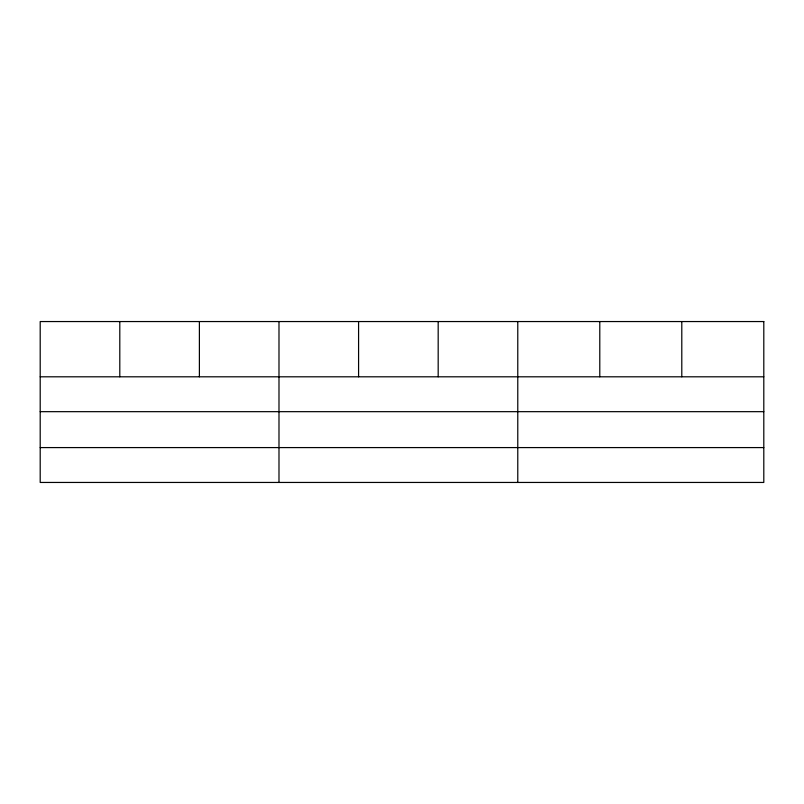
<?xml version="1.0" encoding="UTF-8"?>
<svg xmlns="http://www.w3.org/2000/svg" width="804" height="804" viewBox="0 0 804 804"><rect width="100%" height="100%" fill="white"/><g stroke="black" fill="none" stroke-linecap="round" stroke-linejoin="round"><path stroke-width="1.21" d="M40.2 376.805L763.8 376.805M40.2 411.668L763.8 411.668M40.2 447.587L763.8 447.587M681.792 321.55L681.792 376.805M599.784 321.55L599.784 376.805M517.776 321.55L517.776 482.45M438.18 321.55L438.18 376.805M358.584 321.55L358.584 376.805M278.988 321.55L278.988 482.45M199.392 321.55L199.392 376.805M119.796 321.55L119.796 376.805M763.8 321.55L40.2 321.55L40.2 482.45L763.8 482.45L763.8 321.55"/></g></svg>
